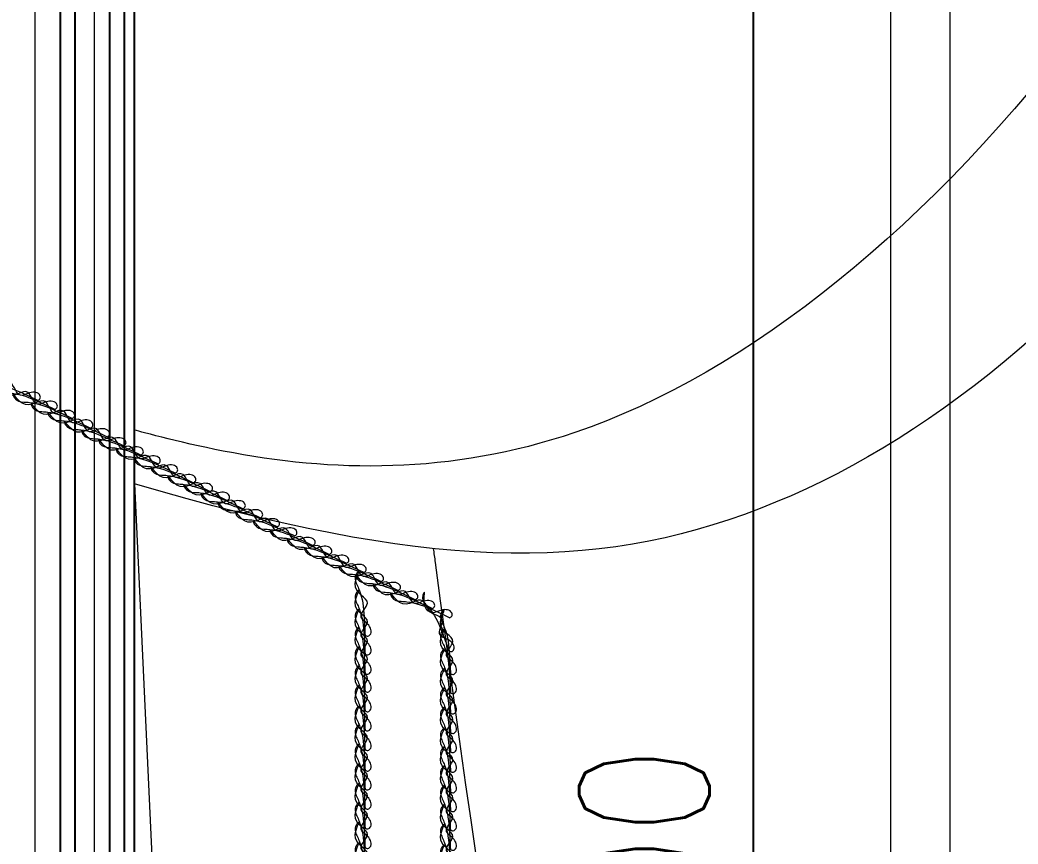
# Model space of a CAD drawing. Header units: inches. Extents: x -12478 to 399182, y -16583 to 525552.
# Drawn here: x 9643 to 10148, y 19853 to 20269 of the extents above; entities that cross this region are included whole.
import ezdxf

# ---------------------------------------------------------------- set-up
doc = ezdxf.new("R2010")
doc.units = ezdxf.units.IN
doc.header["$LTSCALE"] = 1000
doc.header["$MEASUREMENT"] = 0
for name, color, linetype in [('8', 8, 'Continuous'), ('A-DIM', 9, 'Continuous'), ('FURNITURE', 200, 'Continuous')]:
    doc.layers.add(name, color=color, linetype=linetype)
for name, color, linetype, lineweight in [('A-GLAZ', 134, 'Continuous', 18), ('Fabric', 253, 'Continuous', 0), ('GRC', 41, 'Continuous', 0), ('Wood treillis', 111, 'Continuous', 0)]:
    doc.layers.add(name, color=color, linetype=linetype, lineweight=lineweight)
doc.styles.add('ST9', font='romans.shx', dxfattribs={"width": 0.8})
doc.dimstyles.new('DIM-20', dxfattribs={"dimscale": 1000, "dimtxt": 0.044, "dimasz": 0.035, "dimexe": 0.022, "dimexo": 0.022, "dimgap": 0.022, "dimtad": 1, "dimdec": 0, "dimzin": 0, "dimdsep": 46, "dimtxsty": 'ST9', "dimblk1": 'ARCHTICK', "dimblk2": 'ARCHTICK', "dimsah": 1, "dimcen": 0.088, "dimdle": 0.04, "dimclrd": 256, "dimclre": 256, "dimclrt": 3, "dimadec": 0, "dimazin": 0, "dimtfac": 1, "dimtdec": 0, "dimtix": 1, "dimtofl": 0, "dimtmove": 1, "dimatfit": 3, "dimldrblk": 'CLOSED', "dimfxl": 1, "dimtolj": 1, "dimtzin": 0, "dimarcsym": 0})

# ---------------------------------------------------------------- blocks, each defined once
blk = doc.blocks.new('_ARCHTICK')
at = {"color": 0, "linetype": 'ByBlock', "const_width": 0.15}
blk.add_lwpolyline([(-0.5, -0.5), (0.5, 0.5)], dxfattribs=at)
blk = doc.blocks.new('*D220')
at = {"layer": 'A-DIM', "lineweight": -2, "transparency": 16777216}
for p, q in [((10013.73, 20802.05), (10013.73, 18822.05)), ((9372.65, 20762.05), (10035.73, 20762.05)), ((9961.78, 18862.05), (10035.73, 18862.05))]:
    blk.add_line(p, q, dxfattribs=at)
at = {"layer": 'Defpoints', "color": 0, "transparency": 16777216}
for p in [(9350.65, 20762.05, 0.01), (9939.78, 18862.05, 0), (10013.73, 18862.05)]:
    blk.add_point(p, dxfattribs=at)
at = {"layer": 'A-DIM', "lineweight": -2, "transparency": 16777216, "xscale": 35, "yscale": 35, "zscale": 35}
for p, rotation in [((10013.73, 20762.05), 90), ((10013.73, 18862.05), 270)]:
    blk.add_blockref('_ARCHTICK', p, dxfattribs=dict(at, rotation=rotation))
at = {"layer": 'A-DIM', "color": 3, "transparency": 16777216, "insert": (9958.73, 19812.05), "char_height": 66, "attachment_point": 5, "rotation": 90, "style": 'ST9'}
blk.add_mtext('\\A1;1900', dxfattribs=at)
blk = doc.blocks.new('_CLOSED')
at = {"color": 0, "linetype": 'ByBlock'}
for p, q in [((-1, 0.167), (0, 0)), ((-1, 0.167), (-1, -0.167)), ((0, 0), (-1, -0.167)), ((0, 0), (-1, 0))]:
    blk.add_line(p, q, dxfattribs=at)
blk = doc.blocks.new('win-2100')
at = {"layer": 'A-GLAZ', "color": 8, "linetype": 'ByBlock', "lineweight": 0, "ltscale": 0.5, "elevation": 0.01}
for points in [[(-1000, 1950), (-537.5, 1950), (-537.5, 199.5), (-1000, 199.5)], [(-970, 1920), (-567.5, 1920), (-567.5, 229.5), (-970, 229.5)]]:
    blk.add_lwpolyline(points, close=True, dxfattribs=at)
blk = doc.blocks.new('MAK-GF10 structrual elev A')
at = {"layer": 'A-GLAZ'}
blk.add_blockref('win-2100', (10650.65, 19262.05, 0), dxfattribs=at)
blk = doc.blocks.new('EMBRASSE 2')
at = {"layer": 'FURNITURE', "color": 40, "lineweight": 0, "ltscale": 1000}
for points in [[(5149.87, -9157.81, 0), (5158.42, -9153.85, 0), (5171.67, -9149.69, 0), (5174.54, -9149.5, 0), (5179.31, -9147.4, 0), (5180.01, -9145.71, 0), (5175.38, -9150.08, 0), (5163.66, -9149.21, 0), (5158.91, -9155.22, 0), (5155.15, -9154.24, 0), (5151.87, -9153.71, 0), (5149.27, -9154.89, 0), (5148.85, -9156.67, 0), (5149.87, -9157.81, 0)], [(5141.31, -9162.31, 0), (5149.86, -9158.36, 0), (5163.11, -9154.2, 0), (5165.98, -9154, 0), (5170.75, -9151.91, 0), (5171.45, -9150.21, 0), (5166.81, -9154.59, 0), (5155.09, -9153.72, 0), (5150.34, -9159.73, 0), (5146.59, -9158.75, 0), (5143.31, -9158.22, 0), (5140.71, -9159.4, 0), (5140.29, -9161.18, 0), (5141.31, -9162.31, 0)], [(5132.54, -9166.94, 0), (5141.09, -9162.98, 0), (5154.34, -9158.82, 0), (5157.2, -9158.63, 0), (5161.97, -9156.53, 0), (5162.68, -9154.84, 0), (5158.04, -9159.21, 0), (5146.32, -9158.34, 0), (5141.57, -9164.35, 0), (5137.82, -9163.37, 0), (5134.53, -9162.84, 0), (5131.93, -9164.02, 0), (5131.52, -9165.8, 0), (5132.54, -9166.94, 0)], [(5123.33, -9171.78, 0), (5131.88, -9167.83, 0), (5145.13, -9163.67, 0), (5148, -9163.47, 0), (5152.77, -9161.38, 0), (5153.47, -9159.68, 0), (5148.84, -9164.06, 0), (5137.12, -9163.19, 0), (5132.37, -9169.2, 0), (5128.61, -9168.22, 0), (5125.33, -9167.69, 0), (5122.73, -9168.86, 0), (5122.31, -9170.64, 0), (5123.33, -9171.78, 0)], [(5114.91, -9176.22, 0), (5123.46, -9172.27, 0), (5136.71, -9168.1, 0), (5139.57, -9167.91, 0), (5144.34, -9165.81, 0), (5145.05, -9164.12, 0), (5140.41, -9168.5, 0), (5128.69, -9167.63, 0), (5123.94, -9173.64, 0), (5120.19, -9172.66, 0), (5116.9, -9172.13, 0), (5114.3, -9173.3, 0), (5113.89, -9175.08, 0), (5114.91, -9176.22, 0)], [(5106.54, -9180.79, 0), (5115.09, -9176.84, 0), (5128.34, -9172.67, 0), (5131.21, -9172.48, 0), (5135.98, -9170.38, 0), (5136.68, -9168.69, 0), (5132.05, -9173.06, 0), (5120.33, -9172.19, 0), (5115.58, -9178.21, 0), (5111.82, -9177.22, 0), (5108.54, -9176.69, 0), (5105.94, -9177.87, 0), (5105.52, -9179.65, 0), (5106.54, -9180.79, 0)], [(5097.8, -9185.39, 0), (5106.35, -9181.44, 0), (5119.6, -9177.28, 0), (5122.47, -9177.08, 0), (5127.23, -9174.99, 0), (5127.94, -9173.29, 0), (5123.3, -9177.67, 0), (5111.58, -9176.8, 0), (5106.83, -9182.81, 0), (5103.08, -9181.83, 0), (5099.8, -9181.3, 0), (5097.2, -9182.47, 0), (5096.78, -9184.25, 0), (5097.8, -9185.39, 0)], [(5089.24, -9189.9, 0), (5097.79, -9185.95, 0), (5111.04, -9181.79, 0), (5113.91, -9181.59, 0), (5118.67, -9179.5, 0), (5119.38, -9177.8, 0), (5114.74, -9182.18, 0), (5103.02, -9181.31, 0), (5098.27, -9187.32, 0), (5094.52, -9186.34, 0), (5091.23, -9185.81, 0), (5088.64, -9186.98, 0), (5088.22, -9188.76, 0), (5089.24, -9189.9, 0)], [(5071.26, -9199.37, 0), (5079.81, -9195.42, 0), (5093.06, -9191.25, 0), (5095.93, -9191.06, 0), (5100.7, -9188.96, 0), (5101.4, -9187.27, 0), (5096.76, -9191.65, 0), (5085.04, -9190.78, 0), (5080.29, -9196.79, 0), (5076.54, -9195.81, 0), (5073.26, -9195.28, 0), (5070.66, -9196.45, 0), (5070.24, -9198.23, 0), (5071.26, -9199.37, 0)], [(5080.46, -9194.52, 0), (5089.01, -9190.57, 0), (5102.26, -9186.41, 0), (5105.13, -9186.21, 0), (5109.9, -9184.12, 0), (5110.6, -9182.42, 0), (5105.97, -9186.8, 0), (5094.25, -9185.93, 0), (5089.5, -9191.94, 0), (5085.74, -9190.96, 0), (5082.46, -9190.43, 0), (5079.86, -9191.6, 0), (5079.44, -9193.38, 0), (5080.46, -9194.52, 0)], [(5062.83, -9203.81, 0), (5071.38, -9199.86, 0), (5084.63, -9195.69, 0), (5087.5, -9195.5, 0), (5092.27, -9193.4, 0), (5092.97, -9191.71, 0), (5088.34, -9196.08, 0), (5076.62, -9195.21, 0), (5071.87, -9201.23, 0), (5068.11, -9200.24, 0), (5064.83, -9199.71, 0), (5062.23, -9200.89, 0), (5061.81, -9202.67, 0), (5062.83, -9203.81, 0)], [(5054.24, -9208.34, 0), (5062.79, -9204.38, 0), (5076.04, -9200.22, 0), (5078.91, -9200.02, 0), (5083.67, -9197.93, 0), (5084.38, -9196.23, 0), (5079.74, -9200.61, 0), (5068.02, -9199.74, 0), (5063.27, -9205.75, 0), (5059.52, -9204.77, 0), (5056.24, -9204.24, 0), (5053.64, -9205.42, 0), (5053.22, -9207.2, 0), (5054.24, -9208.34, 0)], [(5046.21, -9212.56, 0), (5054.76, -9208.61, 0), (5068.01, -9204.45, 0), (5070.88, -9204.25, 0), (5075.64, -9202.16, 0), (5076.35, -9200.46, 0), (5071.71, -9204.84, 0), (5059.99, -9203.97, 0), (5055.24, -9209.98, 0), (5051.49, -9209, 0), (5048.21, -9208.47, 0), (5045.61, -9209.64, 0), (5045.19, -9211.42, 0), (5046.21, -9212.56, 0)], [(5037.47, -9217.17, 0), (5046.02, -9213.21, 0), (5059.27, -9209.05, 0), (5062.13, -9208.86, 0), (5066.9, -9206.76, 0), (5067.61, -9205.07, 0), (5062.97, -9209.44, 0), (5051.25, -9208.57, 0), (5046.5, -9214.58, 0), (5042.75, -9213.6, 0), (5039.46, -9213.07, 0), (5036.86, -9214.25, 0), (5036.45, -9216.03, 0), (5037.47, -9217.17, 0)], [(5028.91, -9221.68, 0), (5037.46, -9217.72, 0), (5050.71, -9213.56, 0), (5053.57, -9213.37, 0), (5058.34, -9211.27, 0), (5059.05, -9209.58, 0), (5054.41, -9213.95, 0), (5042.69, -9213.08, 0), (5037.94, -9219.09, 0), (5034.19, -9218.11, 0), (5030.9, -9217.58, 0), (5028.3, -9218.76, 0), (5027.89, -9220.54, 0), (5028.91, -9221.68, 0)], [(5020.13, -9226.3, 0), (5028.68, -9222.34, 0), (5041.93, -9218.18, 0), (5044.8, -9217.99, 0), (5049.57, -9215.89, 0), (5050.27, -9214.2, 0), (5045.63, -9218.57, 0), (5033.91, -9217.7, 0), (5029.17, -9223.71, 0), (5025.41, -9222.73, 0), (5022.13, -9222.2, 0), (5019.53, -9223.38, 0), (5019.11, -9225.16, 0), (5020.13, -9226.3, 0)], [(5010.93, -9231.15, 0), (5019.48, -9227.19, 0), (5032.73, -9223.03, 0), (5035.6, -9222.83, 0), (5040.36, -9220.74, 0), (5041.07, -9219.05, 0), (5036.43, -9223.42, 0), (5024.71, -9222.55, 0), (5019.96, -9228.56, 0), (5016.21, -9227.58, 0), (5012.92, -9227.05, 0), (5010.33, -9228.23, 0), (5009.91, -9230.01, 0), (5010.93, -9231.15, 0)], [(5002.5, -9235.58, 0), (5011.05, -9231.63, 0), (5024.3, -9227.47, 0), (5027.17, -9227.27, 0), (5031.94, -9225.18, 0), (5032.64, -9223.48, 0), (5028, -9227.86, 0), (5016.28, -9226.99, 0), (5011.53, -9233, 0), (5007.78, -9232.02, 0), (5004.5, -9231.49, 0), (5001.9, -9232.66, 0), (5001.48, -9234.44, 0), (5002.5, -9235.58, 0)], [(4985.07, -9244.76, 0), (4993.62, -9240.81, 0), (5006.87, -9236.65, 0), (5009.74, -9236.45, 0), (5014.51, -9234.36, 0), (5015.21, -9232.66, 0), (5010.58, -9237.04, 0), (4998.86, -9236.17, 0), (4994.11, -9242.18, 0), (4990.35, -9241.2, 0), (4987.07, -9240.67, 0), (4984.47, -9241.84, 0), (4984.05, -9243.62, 0), (4985.07, -9244.76, 0)], [(4993.91, -9240.11, 0), (5002.46, -9236.16, 0), (5015.71, -9231.99, 0), (5018.57, -9231.8, 0), (5023.34, -9229.7, 0), (5024.05, -9228.01, 0), (5019.41, -9232.38, 0), (5007.69, -9231.51, 0), (5002.94, -9237.53, 0), (4999.19, -9236.54, 0), (4995.9, -9236.02, 0), (4993.3, -9237.19, 0), (4992.89, -9238.97, 0), (4993.91, -9240.11, 0)], [(4976.33, -9249.37, 0), (4984.88, -9245.41, 0), (4998.13, -9241.25, 0), (5001, -9241.06, 0), (5005.76, -9238.96, 0), (5006.47, -9237.27, 0), (5001.83, -9241.64, 0), (4990.11, -9240.77, 0), (4985.36, -9246.78, 0), (4981.61, -9245.8, 0), (4978.33, -9245.27, 0), (4975.73, -9246.45, 0), (4975.31, -9248.23, 0), (4976.33, -9249.37, 0)], [(4967.77, -9253.88, 0), (4976.32, -9249.92, 0), (4989.57, -9245.76, 0), (4992.44, -9245.56, 0), (4997.2, -9243.47, 0), (4997.91, -9241.78, 0), (4993.27, -9246.15, 0), (4981.55, -9245.28, 0), (4976.8, -9251.29, 0), (4973.05, -9250.31, 0), (4969.76, -9249.78, 0), (4967.17, -9250.96, 0), (4966.75, -9252.74, 0), (4967.77, -9253.88, 0)], [(4958.99, -9258.5, 0), (4967.54, -9254.54, 0), (4980.79, -9250.38, 0), (4983.66, -9250.19, 0), (4988.43, -9248.09, 0), (4989.13, -9246.4, 0), (4984.5, -9250.77, 0), (4972.78, -9249.9, 0), (4968.03, -9255.91, 0), (4964.27, -9254.93, 0), (4960.99, -9254.4, 0), (4958.39, -9255.58, 0), (4957.97, -9257.36, 0), (4958.99, -9258.5, 0)], [(4959, -9258.5, 0), (4967.55, -9254.55, 0), (4980.8, -9250.39, 0), (4983.67, -9250.19, 0), (4988.43, -9248.1, 0), (4989.14, -9246.4, 0), (4984.5, -9250.78, 0), (4972.78, -9249.91, 0), (4968.03, -9255.92, 0), (4964.28, -9254.94, 0), (4960.99, -9254.41, 0), (4958.4, -9255.59, 0), (4957.98, -9257.37, 0), (4959, -9258.5, 0)], [(4984.63, -9276.52, 0), (4985.11, -9267.12, 0), (4987.6, -9253.46, 0), (4988.77, -9250.83, 0), (4989.13, -9245.63, 0), (4987.96, -9244.22, 0), (4989.67, -9250.36, 0), (4983.44, -9260.33, 0), (4986.55, -9267.33, 0), (4983.93, -9270.19, 0), (4981.93, -9272.85, 0), (4981.76, -9275.7, 0), (4983.14, -9276.9, 0), (4984.63, -9276.52, 0)], [(4950.44, -9263.01, 0), (4958.99, -9259.06, 0), (4972.24, -9254.9, 0), (4975.1, -9254.7, 0), (4979.87, -9252.61, 0), (4980.58, -9250.91, 0), (4975.94, -9255.29, 0), (4964.22, -9254.42, 0), (4959.47, -9260.43, 0), (4955.72, -9259.45, 0), (4952.43, -9258.92, 0), (4949.83, -9260.09, 0), (4949.42, -9261.87, 0), (4950.44, -9263.01, 0)], [(4942.05, -9284.68, 0), (4945.29, -9275.83, 0), (4951.69, -9263.51, 0), (4953.58, -9261.34, 0), (4955.46, -9256.48, 0), (4954.76, -9254.79, 0), (4954.58, -9261.16, 0), (4945.69, -9268.85, 0), (4946.6, -9276.46, 0), (4943.25, -9278.42, 0), (4940.56, -9280.37, 0), (4939.56, -9283.04, 0), (4940.52, -9284.6, 0), (4942.05, -9284.68, 0)], [(4941.66, -9267.63, 0), (4950.21, -9263.68, 0), (4963.46, -9259.52, 0), (4966.33, -9259.32, 0), (4971.1, -9257.23, 0), (4971.8, -9255.53, 0), (4967.17, -9259.91, 0), (4955.45, -9259.04, 0), (4950.7, -9265.05, 0), (4946.94, -9264.07, 0), (4943.66, -9263.54, 0), (4941.06, -9264.72, 0), (4940.64, -9266.5, 0), (4941.66, -9267.63, 0)], [(4984.63, -9286.05, 0), (4985.11, -9276.64, 0), (4987.6, -9262.98, 0), (4988.77, -9260.35, 0), (4989.13, -9255.16, 0), (4987.96, -9253.74, 0), (4989.67, -9259.89, 0), (4983.44, -9269.85, 0), (4986.55, -9276.85, 0), (4983.93, -9279.72, 0), (4981.93, -9282.38, 0), (4981.76, -9285.22, 0), (4983.14, -9286.42, 0), (4984.63, -9286.05, 0)], [(4941.42, -9295.9, 0), (4941.91, -9286.5, 0), (4944.4, -9272.83, 0), (4945.56, -9270.21, 0), (4945.93, -9265.01, 0), (4944.76, -9263.6, 0), (4946.47, -9269.74, 0), (4940.24, -9279.71, 0), (4943.34, -9286.71, 0), (4940.73, -9289.57, 0), (4938.73, -9292.23, 0), (4938.56, -9295.08, 0), (4939.94, -9296.28, 0), (4941.42, -9295.9, 0)], [(4984.63, -9295.76, 0), (4985.11, -9286.36, 0), (4987.6, -9272.69, 0), (4988.77, -9270.07, 0), (4989.13, -9264.87, 0), (4987.96, -9263.46, 0), (4989.67, -9269.6, 0), (4983.44, -9279.56, 0), (4986.55, -9286.57, 0), (4983.93, -9289.43, 0), (4981.93, -9292.09, 0), (4981.76, -9294.94, 0), (4983.14, -9296.13, 0), (4984.63, -9295.76, 0)], [(4984.63, -9304.84, 0), (4985.11, -9295.43, 0), (4987.6, -9281.77, 0), (4988.77, -9279.14, 0), (4989.13, -9273.95, 0), (4987.96, -9272.53, 0), (4989.67, -9278.67, 0), (4983.44, -9288.64, 0), (4986.55, -9295.64, 0), (4983.93, -9298.51, 0), (4981.93, -9301.16, 0), (4981.76, -9304.01, 0), (4983.14, -9305.21, 0), (4984.63, -9304.84, 0)], [(4941.42, -9305.62, 0), (4941.91, -9296.21, 0), (4944.4, -9282.55, 0), (4945.56, -9279.92, 0), (4945.93, -9274.73, 0), (4944.76, -9273.31, 0), (4946.47, -9279.45, 0), (4940.24, -9289.42, 0), (4943.34, -9296.42, 0), (4940.73, -9299.29, 0), (4938.73, -9301.95, 0), (4938.56, -9304.79, 0), (4939.94, -9305.99, 0), (4941.42, -9305.62, 0)], [(4984.63, -9314.72, 0), (4985.11, -9305.31, 0), (4987.6, -9291.65, 0), (4988.77, -9289.02, 0), (4989.13, -9283.83, 0), (4987.96, -9282.41, 0), (4989.67, -9288.55, 0), (4983.44, -9298.52, 0), (4986.55, -9305.52, 0), (4983.93, -9308.39, 0), (4981.93, -9311.05, 0), (4981.76, -9313.89, 0), (4983.14, -9315.09, 0), (4984.63, -9314.72, 0)], [(4941.42, -9315.84, 0), (4941.91, -9306.43, 0), (4944.4, -9292.77, 0), (4945.56, -9290.14, 0), (4945.93, -9284.95, 0), (4944.76, -9283.53, 0), (4946.47, -9289.67, 0), (4940.24, -9299.64, 0), (4943.34, -9306.64, 0), (4940.73, -9309.5, 0), (4938.73, -9312.16, 0), (4938.56, -9315.01, 0), (4939.94, -9316.21, 0), (4941.42, -9315.84, 0)], [(4984.63, -9324.39, 0), (4985.11, -9314.99, 0), (4987.6, -9301.32, 0), (4988.77, -9298.7, 0), (4989.13, -9293.5, 0), (4987.96, -9292.09, 0), (4989.67, -9298.23, 0), (4983.44, -9308.19, 0), (4986.55, -9315.2, 0), (4983.93, -9318.06, 0), (4981.93, -9320.72, 0), (4981.76, -9323.57, 0), (4983.14, -9324.77, 0), (4984.63, -9324.39, 0)], [(4941.42, -9325.72, 0), (4941.91, -9316.31, 0), (4944.4, -9302.65, 0), (4945.56, -9300.02, 0), (4945.93, -9294.83, 0), (4944.76, -9293.41, 0), (4946.47, -9299.55, 0), (4940.24, -9309.52, 0), (4943.34, -9316.52, 0), (4940.73, -9319.39, 0), (4938.73, -9322.05, 0), (4938.56, -9324.89, 0), (4939.94, -9326.09, 0), (4941.42, -9325.72, 0)], [(4984.63, -9334.31, 0), (4985.11, -9324.9, 0), (4987.6, -9311.24, 0), (4988.77, -9308.61, 0), (4989.13, -9303.42, 0), (4987.96, -9302.01, 0), (4989.67, -9308.15, 0), (4983.44, -9318.11, 0), (4986.55, -9325.12, 0), (4983.93, -9327.98, 0), (4981.93, -9330.64, 0), (4981.76, -9333.49, 0), (4983.14, -9334.68, 0), (4984.63, -9334.31, 0)], [(4941.42, -9335.39, 0), (4941.91, -9325.99, 0), (4944.4, -9312.32, 0), (4945.56, -9309.7, 0), (4945.93, -9304.5, 0), (4944.76, -9303.09, 0), (4946.47, -9309.23, 0), (4940.24, -9319.19, 0), (4943.34, -9326.2, 0), (4940.73, -9329.06, 0), (4938.73, -9331.72, 0), (4938.56, -9334.57, 0), (4939.94, -9335.77, 0), (4941.42, -9335.39, 0)], [(4941.42, -9345.31, 0), (4941.91, -9335.9, 0), (4944.4, -9322.24, 0), (4945.56, -9319.61, 0), (4945.93, -9314.42, 0), (4944.76, -9313.01, 0), (4946.47, -9319.15, 0), (4940.24, -9329.11, 0), (4943.34, -9336.12, 0), (4940.73, -9338.98, 0), (4938.73, -9341.64, 0), (4938.56, -9344.49, 0), (4939.94, -9345.68, 0), (4941.42, -9345.31, 0)], [(4984.63, -9344.71, 0), (4985.11, -9335.31, 0), (4987.6, -9321.64, 0), (4988.77, -9319.02, 0), (4989.13, -9313.82, 0), (4987.96, -9312.41, 0), (4989.67, -9318.55, 0), (4983.44, -9328.51, 0), (4986.55, -9335.52, 0), (4983.93, -9338.38, 0), (4981.93, -9341.04, 0), (4981.76, -9343.89, 0), (4983.14, -9345.09, 0), (4984.63, -9344.71, 0)], [(4984.63, -9354.24, 0), (4985.11, -9344.83, 0), (4987.6, -9331.17, 0), (4988.77, -9328.54, 0), (4989.13, -9323.35, 0), (4987.96, -9321.93, 0), (4989.67, -9328.07, 0), (4983.44, -9338.04, 0), (4986.55, -9345.04, 0), (4983.93, -9347.91, 0), (4981.93, -9350.56, 0), (4981.76, -9353.41, 0), (4983.14, -9354.61, 0), (4984.63, -9354.24, 0)], [(4941.42, -9355.71, 0), (4941.91, -9346.31, 0), (4944.4, -9332.64, 0), (4945.56, -9330.02, 0), (4945.93, -9324.82, 0), (4944.76, -9323.41, 0), (4946.47, -9329.55, 0), (4940.24, -9339.51, 0), (4943.34, -9346.52, 0), (4940.73, -9349.38, 0), (4938.73, -9352.04, 0), (4938.56, -9354.89, 0), (4939.94, -9356.08, 0), (4941.42, -9355.71, 0)], [(4941.42, -9365.24, 0), (4941.91, -9355.83, 0), (4944.4, -9342.17, 0), (4945.56, -9339.54, 0), (4945.93, -9334.35, 0), (4944.76, -9332.93, 0), (4946.47, -9339.07, 0), (4940.24, -9349.04, 0), (4943.34, -9356.04, 0), (4940.73, -9358.9, 0), (4938.73, -9361.56, 0), (4938.56, -9364.41, 0), (4939.94, -9365.61, 0), (4941.42, -9365.24, 0)], [(4984.63, -9363.95, 0), (4985.11, -9354.54, 0), (4987.6, -9340.88, 0), (4988.77, -9338.25, 0), (4989.13, -9333.06, 0), (4987.96, -9331.65, 0), (4989.67, -9337.79, 0), (4983.44, -9347.75, 0), (4986.55, -9354.75, 0), (4983.93, -9357.62, 0), (4981.93, -9360.28, 0), (4981.76, -9363.12, 0), (4983.14, -9364.32, 0), (4984.63, -9363.95, 0)], [(4941.46, -9374.9, 0), (4941.95, -9365.49, 0), (4944.44, -9351.83, 0), (4945.6, -9349.2, 0), (4945.97, -9344.01, 0), (4944.8, -9342.59, 0), (4946.51, -9348.73, 0), (4940.28, -9358.7, 0), (4943.38, -9365.7, 0), (4940.77, -9368.57, 0), (4938.77, -9371.23, 0), (4938.6, -9374.07, 0), (4939.98, -9375.27, 0), (4941.46, -9374.9, 0)], [(4984.63, -9373.94, 0), (4985.11, -9364.53, 0), (4987.6, -9350.87, 0), (4988.77, -9348.24, 0), (4989.13, -9343.04, 0), (4987.96, -9341.63, 0), (4989.67, -9347.77, 0), (4983.44, -9357.74, 0), (4986.55, -9364.74, 0), (4983.93, -9367.6, 0), (4981.93, -9370.26, 0), (4981.76, -9373.11, 0), (4983.14, -9374.31, 0), (4984.63, -9373.94, 0)], [(4941.46, -9384.78, 0), (4941.95, -9375.37, 0), (4944.44, -9361.71, 0), (4945.6, -9359.08, 0), (4945.97, -9353.89, 0), (4944.8, -9352.47, 0), (4946.51, -9358.62, 0), (4940.28, -9368.58, 0), (4943.38, -9375.58, 0), (4940.77, -9378.45, 0), (4938.77, -9381.11, 0), (4938.6, -9383.95, 0), (4939.98, -9385.15, 0), (4941.46, -9384.78, 0)], [(4984.63, -9383.82, 0), (4985.11, -9374.41, 0), (4987.6, -9360.75, 0), (4988.77, -9358.12, 0), (4989.13, -9352.92, 0), (4987.96, -9351.51, 0), (4989.67, -9357.65, 0), (4983.44, -9367.62, 0), (4986.55, -9374.62, 0), (4983.93, -9377.48, 0), (4981.93, -9380.14, 0), (4981.76, -9382.99, 0), (4983.14, -9384.19, 0), (4984.63, -9383.82, 0)], [(4941.46, -9394.46, 0), (4941.95, -9385.05, 0), (4944.44, -9371.39, 0), (4945.6, -9368.76, 0), (4945.97, -9363.56, 0), (4944.8, -9362.15, 0), (4946.51, -9368.29, 0), (4940.28, -9378.26, 0), (4943.38, -9385.26, 0), (4940.77, -9388.12, 0), (4938.77, -9390.78, 0), (4938.6, -9393.63, 0), (4939.98, -9394.83, 0), (4941.46, -9394.46, 0)], [(4984.63, -9393.49, 0), (4985.11, -9384.09, 0), (4987.6, -9370.42, 0), (4988.77, -9367.8, 0), (4989.13, -9362.6, 0), (4987.96, -9361.19, 0), (4989.67, -9367.33, 0), (4983.44, -9377.29, 0), (4986.55, -9384.3, 0), (4983.93, -9387.16, 0), (4981.93, -9389.82, 0), (4981.76, -9392.67, 0), (4983.14, -9393.86, 0), (4984.63, -9393.49, 0)], [(4941.46, -9404.37, 0), (4941.95, -9394.97, 0), (4944.44, -9381.3, 0), (4945.6, -9378.68, 0), (4945.97, -9373.48, 0), (4944.8, -9372.07, 0), (4946.51, -9378.21, 0), (4940.28, -9388.17, 0), (4943.38, -9395.18, 0), (4940.77, -9398.04, 0), (4938.77, -9400.7, 0), (4938.6, -9403.55, 0), (4939.98, -9404.75, 0), (4941.46, -9404.37, 0)], [(4984.63, -9403.41, 0), (4985.11, -9394, 0), (4987.6, -9380.34, 0), (4988.77, -9377.71, 0), (4989.13, -9372.52, 0), (4987.96, -9371.1, 0), (4989.67, -9377.25, 0), (4983.44, -9387.21, 0), (4986.55, -9394.21, 0), (4983.93, -9397.08, 0), (4981.93, -9399.74, 0), (4981.76, -9402.58, 0), (4983.14, -9403.78, 0), (4984.63, -9403.41, 0)], [(4941.46, -9414.77, 0), (4941.95, -9405.37, 0), (4944.44, -9391.7, 0), (4945.6, -9389.08, 0), (4945.97, -9383.88, 0), (4944.8, -9382.47, 0), (4946.51, -9388.61, 0), (4940.28, -9398.57, 0), (4943.38, -9405.58, 0), (4940.77, -9408.44, 0), (4938.77, -9411.1, 0), (4938.6, -9413.95, 0), (4939.98, -9415.15, 0), (4941.46, -9414.77, 0)], [(4984.63, -9413.81, 0), (4985.11, -9404.4, 0), (4987.6, -9390.74, 0), (4988.77, -9388.11, 0), (4989.13, -9382.92, 0), (4987.96, -9381.51, 0), (4989.67, -9387.65, 0), (4983.44, -9397.61, 0), (4986.55, -9404.62, 0), (4983.93, -9407.48, 0), (4981.93, -9410.14, 0), (4981.76, -9412.99, 0), (4983.14, -9414.18, 0), (4984.63, -9413.81, 0)]]:
    blk.add_spline(points, degree=3, dxfattribs=at)
blk = doc.blocks.new('curtain elev1')
at = {"layer": 'Fabric', "lineweight": 0, "elevation": 0}
blk.add_lwpolyline([(322600.34, -10304.24), (322549.01, -9204.4)], dxfattribs=at)
at = {"layer": 'Fabric', "lineweight": 0}
for points, knots in [([(323477.26, -7402.77, 0), (323411.69, -8278.92, 0), (323341.96, -8620.94, 0), (323084.81, -9075.52, 0), (322864.49, -9251.76, 0), (322695, -9247.72, 0), (322548.91, -9204.37, 0)], [407.218474, 407.218474, 407.218474, 407.218474, 756.841523, 881.937441, 1071.680382, 1265.355331, 1265.355331, 1265.355331, 1265.355331]), ([(323418.55, -7406.31, 0), (323351.06, -8168.89, 0), (323286.1, -8542.6, 0), (323012.81, -9025.72, 0), (322792.48, -9201.96, 0), (322622.81, -9197.92, 0), (322548.91, -9177.21, 0), (322548.91, -9177.21, 0), (322548.91, -9177.21, 0), (322548.91, -9177.21, 0)], [365.515274, 365.515274, 365.515274, 365.515274, 756.841523, 881.937441, 1071.680382, 1208.200709, 1265.782785, 1265.782785, 1265.786307, 1265.786307, 1265.786307, 1265.786307]), ([(322700.02, -9237.08, 0), (322700.33, -9239.43, 0), (322700.64, -9241.79, 0), (322700.96, -9244.15, 0), (322700.96, -9244.15, 0), (322700.96, -9244.15, 0), (322700.96, -9244.15, 0), (322756.33, -9659.98, 0), (322807.01, -9895.73, 0), (322867.34, -10296.69, 0), (322846.15, -10297.84, 0), (322766.9, -10298.53, 0), (322694.34, -10298.12, 0), (322628.8, -10297.5, 0), (322598.62, -10301.53, 0), (322602.03, -10312.1, 0), (322639.63, -10322.02, 0), (322679.74, -10328.02, 0), (322724.46, -10341.12, 0), (322697.88, -10355.64, 0), (322632.24, -10365.43, 0), (322577.03, -10371.17, 0), (322573.91, -10374.16, 0)], [204.389175, 204.389175, 204.389175, 204.389175, 209.256711, 209.256711, 209.256711, 209.258227, 209.258227, 209.258227, 1067.803273, 1090.343366, 1101.041024, 1124.788132, 1253.632328, 1281.505184, 1291.97919, 1296.93529, 1312.115972, 1346.838143, 1377.534104, 1387.5713, 1425.177123, 1520.355421, 1520.355421, 1520.355421, 1520.355421])]:
    blk.add_open_spline(points, degree=3, knots=knots, dxfattribs=at)
at = {"layer": 'GRC', "color": 1, "lineweight": 0, "extrusion": (0, 0, -1), "zscale": -1}
blk.add_blockref('EMBRASSE 2', (-327650.12, -4.46, 0), dxfattribs=at)

msp = doc.modelspace()

# ---------------------------------------------------------------- linework, layer by layer
at = {"layer": 'Wood treillis', "lineweight": -2, "elevation": 0}
for points in [[(9663.38, 19042.05), (9663.38, 20880.39, -1), (11651.7, 20880.39), (11651.7, 19042.05)], [(9670.88, 19042.05), (9670.88, 20880.39, -1), (11644.2, 20880.39), (11644.2, 19042.05)], [(9688.38, 19042.05), (9688.38, 20880.39, -1), (11626.7, 20880.39), (11626.7, 19042.05)], [(9695.88, 19042.05), (9695.88, 20880.39, -1), (11619.2, 20880.39), (11619.2, 19042.05)], [(9700.88, 19042.05), (9700.88, 20880.39, -1), (11614.2, 20880.39), (11614.2, 19042.05)]]:
    msp.add_lwpolyline(points, format="xyb", dxfattribs=at)

# ---------------------------------------------------------------- block references
msp.add_blockref('curtain elev1', (-312848.03, 29239.4, 0))
at = {"layer": '8', "color": 2}
msp.add_blockref('MAK-GF10 structrual elev A', (0, 0), dxfattribs=at)

# ---------------------------------------------------------------- dimensions: what is measured, and where the dimension line sits
at = {"layer": 'A-DIM'}
dim = msp.add_linear_dim(base=(10013.73, 18862.05, 0), p1=(9350.65, 20762.05, 0.01), p2=(9939.78, 18862.05, 0), angle=90, dimstyle='DIM-20', override={"dimtxt": 0.066}, dxfattribs=at)
dim.commit()
dim.dimension.update_dxf_attribs({"geometry": '*D220', "text_midpoint": (9958.73, 19812.05, 0)})

doc.saveas('drawing.dxf')
